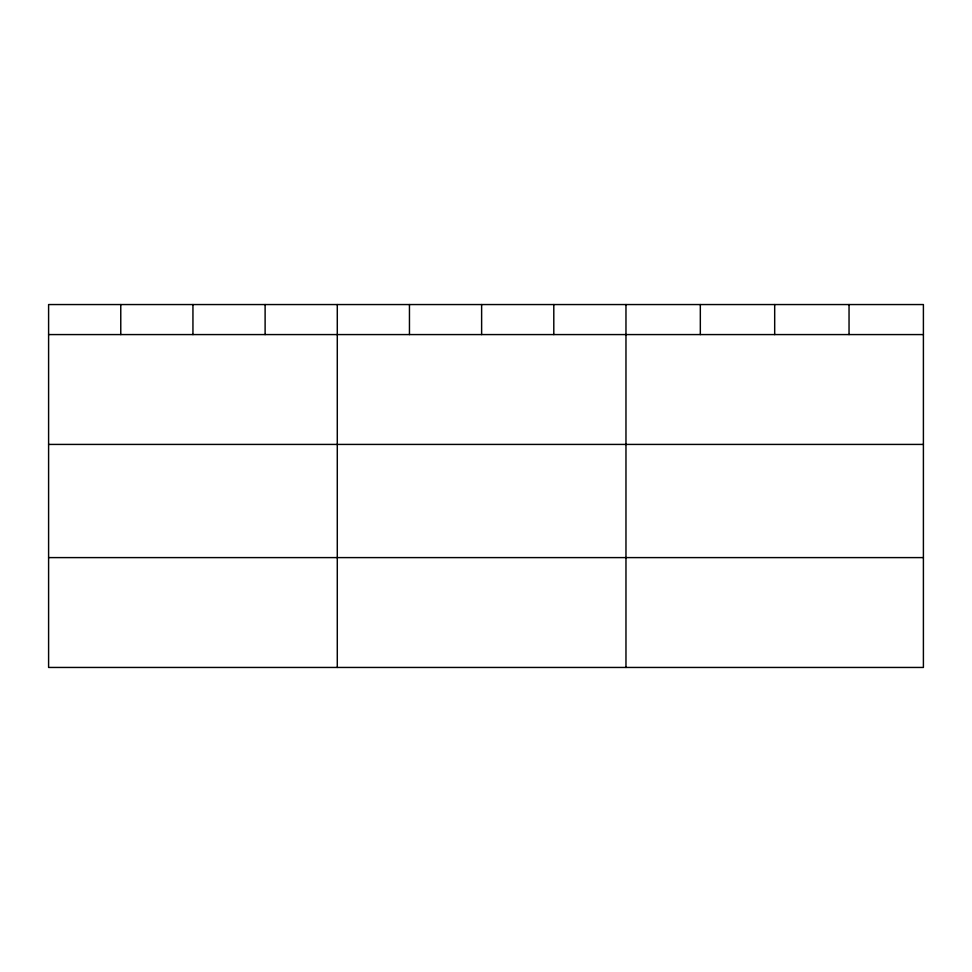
<?xml version="1.0" encoding="UTF-8"?>
<svg xmlns="http://www.w3.org/2000/svg" width="972" height="972" viewBox="0 0 972 972"><rect width="100%" height="100%" fill="white"/><g stroke="black" fill="none" stroke-linecap="round" stroke-linejoin="round"><path stroke-width="1.46" d="M923.4 334.575L923.4 667.448L48.6 667.448L48.6 304.552L923.4 304.552L923.4 334.575L48.6 334.575M48.6 444.423L923.4 444.423M48.6 557.6L923.4 557.6M849.042 304.552L849.042 334.575M774.684 304.552L774.684 334.575M700.326 304.552L700.326 334.575M625.968 304.552L625.968 667.448M553.797 304.552L553.797 334.575M481.626 304.552L481.626 334.575M409.455 304.552L409.455 334.575M337.284 304.552L337.284 667.448M265.113 304.552L265.113 334.575M192.942 304.552L192.942 334.575M120.771 304.552L120.771 334.575"/></g></svg>
